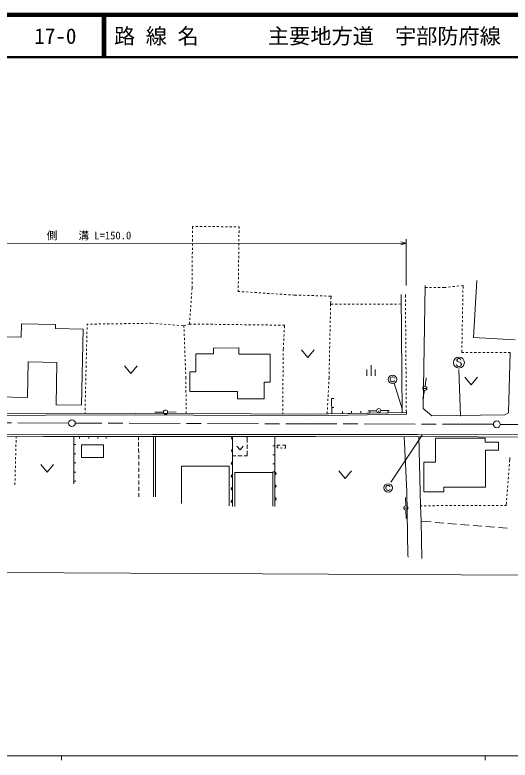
# Model space of a CAD drawing. Units: millimetres, scale not verified. Extents: x 40000 to 680000, y 20000 to 380000.
# Drawn here: x 156964 to 273922, y 204000 to 380000 of the extents above; entities that cross this region are included whole.
import ezdxf
from ezdxf.enums import TextEntityAlignment as Align

# ---------------------------------------------------------------- set-up
doc = ezdxf.new("R2010")
doc.units = ezdxf.units.MM
doc.header["$LTSCALE"] = 1000
doc.linetypes.add('CHAIN', pattern=[18.5, 12, -1.5, 3.5, -1.5])
for name, color, linetype, lineweight in [('M-BGD', 7, 'Continuous', 13), ('M-BMK', 2, 'CHAIN', 13), ('M-BMK-SRVR', 3, 'Continuous', 13), ('M-STR-HTXT', 7, 'Continuous', 13), ('M-STR-STRC', 7, 'Continuous', 13), ('M-TTL', 2, 'Continuous', 140), ('M-TTL-BAND', 7, 'Continuous', 13), ('M-TTL-LINE', 7, 'Continuous', 50)]:
    doc.layers.add(name, color=color, linetype=linetype, lineweight=lineweight)
doc.layers.add('M-TTL-TXT', color=7, linetype='Continuous')
doc.styles.add('ＭＳ ゴシック', font='')
doc.styles.get('ＭＳ ゴシック').set_extended_font_data('MS Gothic')

msp = doc.modelspace()

# ---------------------------------------------------------------- linework, layer by layer
at = {"layer": 'M-BGD'}
for p, q in [((198912, 329507), (198916, 330049)), ((198916, 330049), (199167, 330046)), ((199667, 330041), (200167, 330037)), ((200667, 330032), (201167, 330027)), ((201667, 330022), (202167, 330018)), ((202667, 330013), (203167, 330008)), ((203667, 330003), (204167, 329998)), ((204667, 329994), (205167, 329989)), ((205667, 329984), (206167, 329979)), ((206667, 329974), (207167, 329970)), ((207667, 329965), (208167, 329960)), ((208666, 329955), (209166, 329951)), ((209666, 329946), (209918, 329943)), ((209918, 329943), (209913, 329559)), ((198897, 327508), (198901, 328008)), ((198904, 328507), (198908, 329007)), ((209892, 328060), (209885, 327560)), ((209906, 329060), (209899, 328560)), ((198883, 325508), (198886, 326008)), ((198890, 326508), (198894, 327008)), ((209864, 326060), (209857, 325560)), ((209878, 327060), (209871, 326560)), ((198868, 323508), (198872, 324008)), ((198876, 324508), (198879, 325008)), ((209837, 324060), (209830, 323560)), ((209850, 325060), (209844, 324560)), ((198861, 322508), (198865, 323008)), ((209823, 323060), (209816, 322560)), ((198847, 320508), (198850, 321008)), ((198854, 321508), (198857, 322008)), ((209795, 321060), (209788, 320560)), ((209809, 322060), (209802, 321560)), ((198832, 318508), (198836, 319008)), ((198839, 319508), (198843, 320008)), ((209768, 319060), (209761, 318561)), ((209781, 320060), (209775, 319560)), ((198818, 316508), (198821, 317008)), ((198825, 317508), (198829, 318008)), ((209740, 317061), (209733, 316561)), ((209754, 318061), (209747, 317561)), ((198774, 314971), (198810, 315467)), ((198810, 315467), (198814, 316008)), ((209713, 315061), (209707, 314677)), ((209726, 316061), (209719, 315561)), ((253888, 315603), (254379, 315603)), ((254879, 315603), (255379, 315603)), ((255879, 315603), (256379, 315603)), ((256879, 315603), (257379, 315603)), ((257879, 315603), (258369, 315603)), ((258369, 315603), (258853, 315657)), ((259350, 315712), (259847, 315766)), ((260344, 315821), (260841, 315876)), ((261338, 315931), (261835, 315986)), ((262332, 316041), (262815, 316095)), ((262815, 316095), (262802, 315412)), ((198630, 312976), (198666, 313475)), ((198702, 313973), (198738, 314472)), ((209707, 314677), (210077, 314653)), ((210576, 314622), (211075, 314590)), ((211574, 314558), (212072, 314526)), ((212571, 314494), (213070, 314463)), ((213569, 314431), (214068, 314399)), ((214567, 314367), (215066, 314335)), ((215565, 314304), (216064, 314272)), ((216563, 314240), (217062, 314208)), ((217561, 314176), (218060, 314145)), ((218559, 314113), (219058, 314081)), ((219557, 314049), (220056, 314017)), ((220555, 313986), (221054, 313954)), ((221553, 313922), (222052, 313890)), ((222551, 313858), (222921, 313835)), ((222921, 313835), (223542, 313816)), ((224041, 313801), (224541, 313786)), ((225041, 313771), (225541, 313756)), ((226040, 313741), (226540, 313726)), ((227040, 313711), (227540, 313696)), ((228040, 313681), (228539, 313666)), ((229039, 313650), (229539, 313635)), ((230039, 313620), (230538, 313605)), ((231038, 313590), (231659, 313572)), ((231659, 313572), (231610, 312860)), ((248197, 313955), (248421, 286052)), ((249197, 313963), (249202, 313265)), ((262773, 313912), (262763, 313412)), ((262792, 314912), (262783, 314412)), ((198557, 311978), (198594, 312477)), ((231528, 311650), (231519, 311241)), ((231576, 312361), (231528, 311650)), ((231528, 311650), (232121, 311653)), ((232621, 311655), (233121, 311657)), ((233621, 311659), (234121, 311662)), ((234621, 311664), (235121, 311666)), ((235621, 311668), (236121, 311670)), ((236621, 311673), (237121, 311675)), ((237621, 311677), (238121, 311679)), ((238621, 311682), (239121, 311684)), ((239621, 311686), (240121, 311688)), ((240621, 311690), (241121, 311693)), ((241621, 311695), (242121, 311697)), ((242621, 311699), (243121, 311701)), ((243621, 311704), (244121, 311706)), ((244621, 311708), (245121, 311710)), ((245621, 311713), (246121, 311715)), ((246621, 311717), (247121, 311719)), ((247621, 311721), (248121, 311724)), ((249206, 312765), (249210, 312265)), ((249214, 311765), (249218, 311265)), ((262735, 311912), (262725, 311412)), ((262754, 312912), (262744, 312412)), ((198413, 309984), (198449, 310482)), ((198485, 310981), (198521, 311480)), ((231508, 310741), (231497, 310241)), ((249222, 310765), (249226, 310265)), ((249230, 309765), (249234, 309265)), ((262696, 309913), (262687, 309413)), ((262715, 310913), (262706, 310413)), ((198268, 307989), (198304, 308488)), ((198340, 308986), (198377, 309485)), ((231465, 308742), (231455, 308242)), ((231487, 309741), (231476, 309241)), ((249238, 308765), (249242, 308265)), ((262677, 308913), (262668, 308413)), ((174020, 306673), (174027, 306959)), ((174027, 306959), (174288, 306963)), ((174788, 306970), (175288, 306977)), ((175788, 306984), (176288, 306991)), ((176788, 306998), (177288, 307005)), ((177788, 307012), (178288, 307019)), ((178788, 307026), (179288, 307033)), ((179788, 307040), (180288, 307047)), ((180788, 307054), (181288, 307061)), ((181788, 307068), (182288, 307075)), ((182788, 307082), (183287, 307089)), ((183787, 307096), (184287, 307103)), ((184787, 307110), (185287, 307117)), ((185787, 307124), (186287, 307131)), ((186787, 307138), (187287, 307145)), ((187787, 307152), (188287, 307159)), ((188787, 307166), (189048, 307170)), ((189048, 307170), (189720, 307118)), ((190219, 307080), (190718, 307042)), ((191216, 307004), (191715, 306966)), ((192213, 306928), (192712, 306890)), ((193210, 306852), (193709, 306814)), ((194207, 306776), (194706, 306738)), ((195205, 306700), (195703, 306662)), ((196202, 306624), (196874, 306573)), ((196874, 306573), (197297, 306708)), ((196874, 306573), (196888, 306203)), ((197773, 306859), (198196, 306994)), ((198196, 306994), (198232, 307490)), ((198675, 306988), (198196, 306994)), ((199675, 306976), (199175, 306982)), ((200675, 306963), (200175, 306969)), ((201675, 306950), (201175, 306957)), ((202675, 306938), (202175, 306944)), ((203675, 306925), (203175, 306932)), ((204675, 306913), (204175, 306919)), ((205675, 306900), (205175, 306907)), ((206675, 306888), (206175, 306894)), ((207675, 306875), (207175, 306881)), ((208675, 306863), (208175, 306869)), ((209675, 306850), (209175, 306856)), ((210674, 306838), (210174, 306844)), ((211674, 306825), (211174, 306831)), ((212674, 306813), (212174, 306819)), ((213674, 306800), (213174, 306806)), ((214674, 306787), (214174, 306794)), ((215674, 306775), (215174, 306781)), ((216674, 306762), (216174, 306769)), ((217674, 306750), (217174, 306756)), ((218674, 306737), (218174, 306744)), ((219674, 306725), (219174, 306731)), ((220653, 306712), (220174, 306718)), ((220617, 306037), (220653, 306712)), ((231423, 306742), (231412, 306242)), ((231444, 307742), (231433, 307242)), ((249246, 307765), (249250, 307265)), ((249254, 306765), (249258, 306265)), ((262639, 306913), (262629, 306413)), ((262658, 307913), (262648, 307413)), ((173972, 304674), (173984, 305173)), ((173996, 305673), (174008, 306173)), ((196907, 305704), (196925, 305204)), ((196944, 304704), (196963, 304205)), ((220509, 304040), (220536, 304540)), ((220563, 305039), (220590, 305538)), ((231380, 304742), (231369, 304243)), ((231401, 305742), (231391, 305242)), ((249262, 305765), (249266, 305265)), ((249270, 304765), (249274, 304265)), ((262600, 304914), (262591, 304414)), ((262620, 305913), (262610, 305414)), ((173924, 302674), (173936, 303174)), ((173948, 303674), (173960, 304174)), ((196982, 303705), (197000, 303205)), ((220455, 303042), (220482, 303541)), ((231337, 302743), (231327, 302243)), ((231359, 303743), (231348, 303243)), ((249278, 303765), (249282, 303265)), ((249286, 302765), (249290, 302265)), ((262562, 302914), (262553, 302414)), ((262581, 303914), (262572, 303414)), ((173876, 300675), (173888, 301175)), ((173900, 301675), (173912, 302174)), ((197019, 302706), (197038, 302206)), ((197056, 301706), (197075, 301207)), ((220337, 300869), (220374, 301544)), ((220401, 302043), (220428, 302543)), ((231316, 301743), (231305, 301243)), ((249294, 301765), (249298, 301265)), ((262543, 301914), (262533, 301414)), ((173851, 299675), (173864, 300175)), ((197094, 300707), (197113, 300207)), ((197131, 299708), (197150, 299208)), ((220327, 299560), (220331, 300060)), ((220335, 300560), (220337, 300869)), ((224656, 300872), (226156, 299072)), ((226156, 299072), (227656, 300872)), ((231273, 299744), (231263, 299244)), ((231295, 300743), (231284, 300243)), ((249302, 300765), (249306, 300265)), ((249310, 299765), (249314, 299265)), ((262524, 300914), (262511, 300232)), ((262511, 300232), (262962, 300233)), ((263462, 300234), (263962, 300235)), ((264462, 300236), (264962, 300237)), ((265462, 300238), (265962, 300239)), ((266462, 300240), (266962, 300241)), ((267462, 300242), (267962, 300243)), ((268462, 300244), (268962, 300245)), ((269462, 300246), (269962, 300247)), ((270462, 300248), (270962, 300249)), ((271462, 300250), (271962, 300251)), ((272462, 300252), (272962, 300253)), ((273462, 300254), (273913, 300254)), ((173803, 297676), (173815, 298176)), ((173827, 298675), (173839, 299175)), ((197169, 298708), (197187, 298209)), ((197206, 297709), (197225, 297209)), ((220311, 297560), (220315, 298060)), ((220319, 298560), (220323, 299060)), ((231231, 297744), (231220, 297244)), ((231252, 298744), (231241, 298244)), ((249318, 298765), (249322, 298265)), ((249326, 297765), (249329, 297265)), ((173755, 295676), (173767, 296176)), ((173779, 296676), (173791, 297176)), ((182845, 297082), (184345, 295282)), ((184345, 295282), (185845, 297082)), ((197244, 296710), (197262, 296210)), ((197281, 295711), (197300, 295211)), ((220296, 295560), (220300, 296060)), ((220304, 296560), (220308, 297060)), ((231188, 295744), (231177, 295245)), ((231209, 296744), (231199, 296244)), ((240079, 296274), (240079, 294774)), ((241079, 297274), (241079, 294774)), ((242079, 296274), (242079, 294774)), ((249333, 296765), (249337, 296265)), ((249341, 295765), (249345, 295265)), ((173707, 293677), (173719, 294177)), ((173731, 294677), (173743, 295176)), ((197319, 294711), (197332, 294341)), ((197332, 294341), (197338, 293852)), ((220280, 293560), (220284, 294060)), ((220288, 294560), (220292, 295060)), ((231158, 294336), (231130, 293806)), ((231167, 294745), (231158, 294336)), ((249349, 294765), (249353, 294265)), ((253836, 292298), (254065, 294284)), ((263210, 294417), (264710, 292617)), ((264710, 292617), (266210, 294417)), ((173658, 291677), (173670, 292177)), ((173683, 292677), (173695, 293177)), ((197343, 293352), (197349, 292852)), ((197354, 292352), (197360, 291852)), ((220273, 292560), (220276, 293060)), ((231050, 292308), (231023, 291809)), ((231103, 293306), (231076, 292807)), ((249357, 293765), (249361, 293265)), ((249365, 292765), (249369, 292265)), ((173634, 290678), (173646, 291178)), ((197365, 291352), (197371, 290852)), ((220257, 290560), (220261, 291060)), ((220265, 291560), (220269, 292060)), ((230996, 291309), (230969, 290810)), ((249373, 291765), (249377, 291265)), ((249381, 290765), (249385, 290265)), ((253278, 291801), (254278, 291801)), ((253687, 291309), (253322, 289343)), ((173586, 288678), (173598, 289178)), ((173610, 289678), (173622, 290178)), ((197376, 290352), (197382, 289852)), ((197387, 289352), (197393, 288852)), ((220241, 288560), (220245, 289060)), ((220249, 289560), (220253, 290060)), ((230889, 289312), (230862, 288813)), ((230943, 290311), (230916, 289811)), ((231767, 289403), (232266, 289410)), ((231820, 285803), (231767, 289403)), ((249389, 289766), (249393, 289266)), ((249397, 288766), (249401, 288266)), ((173538, 286679), (173550, 287179)), ((173562, 287679), (173574, 288178)), ((197398, 288352), (197404, 287852)), ((197409, 287352), (197414, 286852)), ((220226, 286560), (220230, 287060)), ((220234, 287560), (220238, 288060)), ((230782, 287315), (230756, 286816)), ((230836, 288314), (230809, 287814)), ((231799, 287248), (232299, 287256)), ((249405, 287766), (249409, 287266)), ((173519, 285893), (173526, 286179)), ((192041, 286186), (190041, 286197)), ((193041, 286197), (195040, 286254)), ((197420, 286352), (197425, 285863)), ((220220, 285751), (220222, 286060)), ((230729, 286316), (230701, 285787)), ((245120, 286003), (231820, 285803)), ((234342, 285841), (234334, 286341)), ((236497, 285873), (236490, 286373)), ((238653, 285906), (238645, 286406)), ((242369, 286509), (240369, 286469)), ((240809, 285938), (240801, 286438)), ((242964, 285970), (242957, 286470)), ((243369, 286532), (245368, 286585)), ((245119, 286002), (245111, 286502)), ((249413, 286766), (249418, 286067)), ((249424, 285667), (249418, 286067)), ((157270, 280421), (157259, 280024)), ((170894, 280445), (170883, 269220)), ((170894, 280445), (178494, 280438)), ((172243, 280444), (172242, 279944)), ((174399, 280442), (174398, 279942)), ((176555, 280440), (176554, 279940)), ((178494, 280438), (178493, 279938)), ((186194, 280430), (186194, 279561)), ((189694, 280427), (189701, 266188)), ((190194, 280427), (190201, 266188)), ((208394, 280438), (208355, 263859)), ((211848, 280122), (211845, 279006)), ((218394, 280415), (217894, 280416)), ((218394, 280413), (217894, 280415)), ((218394, 280415), (218374, 272043)), ((157220, 278524), (157207, 278024)), ((157246, 279524), (157233, 279024)), ((170892, 278506), (171392, 278506)), ((186194, 279061), (186195, 278061)), ((209401, 278159), (210151, 277259)), ((210151, 277259), (210901, 278159)), ((211844, 278506), (211842, 277506)), ((218389, 278259), (217889, 278260)), ((218887, 277713), (218889, 278413)), ((218889, 278413), (219639, 278412)), ((220139, 278410), (220889, 278409)), ((220889, 278409), (220887, 277709)), ((157168, 276525), (157155, 276025)), ((157194, 277524), (157181, 277025)), ((170890, 276350), (171390, 276350)), ((186195, 277561), (186196, 276561)), ((211840, 277006), (211838, 275890)), ((218887, 277713), (219137, 277713)), ((219637, 277712), (220137, 277710)), ((220637, 277709), (220887, 277709)), ((157142, 275525), (157128, 275025)), ((186196, 276061), (186196, 275061)), ((186197, 274561), (186197, 273561)), ((209110, 275849), (208383, 275838)), ((210610, 275872), (209610, 275857)), ((211838, 275890), (211110, 275879)), ((218384, 276103), (217884, 276104)), ((273787, 274355), (273844, 275094)), ((273844, 275094), (273881, 275470)), ((157089, 273526), (157076, 273026)), ((157115, 274525), (157102, 274026)), ((163105, 273835), (164605, 272035)), ((164605, 272035), (166105, 273835)), ((170888, 274194), (171388, 274194)), ((186197, 273061), (186198, 272061)), ((207597, 273436), (196297, 273431)), ((196297, 273431), (196302, 264605)), ((207597, 273436), (207602, 264017)), ((218378, 273947), (217878, 273948)), ((273632, 272361), (273671, 272860)), ((273709, 273358), (273748, 273857)), ((157037, 271526), (157024, 271027)), ((157063, 272526), (157050, 272026)), ((170886, 272038), (171386, 272037)), ((186198, 271561), (186199, 270561)), ((208874, 271937), (217874, 271941)), ((208874, 271937), (208878, 263929)), ((218374, 272043), (217874, 272044)), ((217874, 271941), (217878, 263934)), ((218374, 272043), (218355, 263885)), ((233471, 272307), (234971, 270507)), ((234971, 270507), (236471, 272307)), ((273555, 271364), (273593, 271863)), ((156984, 269527), (156971, 269027)), ((157011, 270527), (156998, 270027)), ((170883, 269882), (171383, 269881)), ((186199, 270061), (186199, 269061)), ((273400, 269370), (273439, 269869)), ((273477, 270367), (273516, 270866)), ((186200, 268561), (186200, 267561)), ((273245, 267376), (273284, 267875)), ((273322, 268373), (273361, 268872)), ((186200, 267061), (186201, 266191)), ((249281, 264038), (249237, 266037)), ((273090, 265382), (273129, 265881)), ((273168, 266379), (273206, 266878)), ((252762, 264080), (253128, 264082)), ((253628, 264083), (254128, 264085)), ((254628, 264086), (255128, 264088)), ((255628, 264089), (256128, 264091)), ((256628, 264093), (257128, 264094)), ((257628, 264096), (258128, 264097)), ((258628, 264099), (259128, 264101)), ((259628, 264102), (260128, 264104)), ((260628, 264105), (261128, 264107)), ((261628, 264108), (262128, 264110)), ((262628, 264112), (263128, 264113)), ((263628, 264115), (264128, 264116)), ((264628, 264118), (265128, 264120)), ((265628, 264121), (266128, 264123)), ((266628, 264124), (267128, 264126)), ((267628, 264128), (268128, 264129)), ((268628, 264131), (269128, 264132)), ((269628, 264134), (270128, 264135)), ((270628, 264137), (271128, 264139)), ((271628, 264140), (272128, 264142)), ((272628, 264143), (272994, 264145)), ((272994, 264145), (273052, 264884)), ((248792, 263538), (249792, 263538)), ((249305, 263038), (249358, 261039)), ((252937, 260430), (255260, 260237)), ((256256, 260154), (258249, 259988)), ((259246, 259905), (261239, 259739)), ((262236, 259656), (264229, 259490)), ((265225, 259407), (267218, 259241)), ((268215, 259158), (270208, 258992)), ((271205, 258909), (273198, 258743))]:
    msp.add_line(p, q, dxfattribs=at)
for points in [[(266045, 317258), (265308, 303816), (275118, 303278)], [(253898, 316123), (253374, 287065), (255410, 285286), (272682, 285538), (273548, 286006), (273913, 300254)], [(99652, 285798), (117034, 285859), (142949, 285821), (185503, 285921), (226326, 285721), (249418, 286067)], [(99654, 285398), (117034, 285459), (142949, 285421), (185503, 285521), (226328, 285321), (249424, 285667)], [(348473, 280508), (334839, 280443), (324864, 280571), (307583, 280723), (302446, 280735), (280793, 280794), (251952, 280928), (248065, 280884), (227955, 280892), (208939, 280937), (189557, 280927), (163716, 280952), (150199, 280886), (141073, 280986), (112907, 280937), (97586, 280956), (95589, 280916)], [(348475, 280008), (334837, 279943), (324859, 280071), (307580, 280223), (302445, 280235), (280791, 280294), (251954, 280428), (248068, 280384), (227954, 280392), (208939, 280437), (189557, 280427), (163717, 280452), (150198, 280386), (141071, 280486), (112907, 280437), (97591, 280456), (95598, 280417)], [(208394, 280437), (211594, 280431), (211848, 280122)], [(249861, 251961), (249761, 252405), (249527, 267444), (248894, 280393)], [(252370, 280426), (252762, 264080), (252937, 260430), (253095, 251639)], [(268026, 280028), (256297, 280034), (256294, 274340), (253584, 274341), (253581, 267355), (258246, 267353), (258247, 268496), (268087, 268491), (268091, 277194), (271212, 277192), (271212, 279111), (268030, 279112), (268030, 280028)]]:
    msp.add_lwpolyline(points, dxfattribs=at)
for points in [[(140392, 306173), (140206, 297011), (145509, 296903), (145368, 289940), (159942, 289644), (160113, 298051), (166880, 297914), (166678, 287945), (172707, 287823), (173072, 305790), (166568, 305922), (166586, 306848), (158486, 307012), (158423, 303898), (150568, 304058), (150488, 300107), (148233, 300153), (148352, 306012)], [(198257, 291060), (209503, 291076), (209505, 289311), (215831, 289320), (215825, 293250), (217281, 293252), (217272, 299853), (209858, 299842), (209855, 301333), (203895, 301325), (203897, 299951), (199672, 299945), (199678, 295689), (198250, 295687)], [(172692, 278444), (177892, 278439), (177889, 275439), (172689, 275444)]]:
    msp.add_lwpolyline(points, close=True, dxfattribs=at)
for centre in [(253778, 291801), (242869, 286519), (192541, 286183), (249292, 263538)]:
    msp.add_circle(centre, 500, dxfattribs=at)
for centre, radius, start, end in [((208447, 280086), 354, 98.66229, 261.06747), ((208447, 280086), 283, 100.88633, 258.84343), ((208447, 280086), 212, 104.63266, 255.09711), ((208447, 280086), 142, 112.34439, 247.38538), ((208447, 280086), 100, 122.66205, 237.06771), ((208440, 277086), 354, 98.66229, 261.06747), ((208440, 277086), 283, 100.88633, 258.84343), ((208440, 277086), 212, 104.63266, 255.09711), ((208440, 277086), 142, 112.34439, 247.38538), ((208440, 277086), 100, 122.66205, 237.06771), ((208433, 274087), 354, 98.66229, 261.06747), ((208433, 274087), 283, 100.88633, 258.84343), ((208433, 274087), 212, 104.63266, 255.09711), ((208433, 274087), 142, 112.34439, 247.38538), ((208433, 274087), 100, 122.66205, 237.06771), ((208428, 271087), 354, 98.66229, 261.06747), ((208428, 271087), 283, 100.88633, 258.84343), ((208428, 271087), 212, 104.63266, 255.09711), ((208428, 271087), 142, 112.34439, 247.38538), ((208428, 271087), 100, 122.66205, 237.06771), ((218319, 271693), 354, 278.66229, 81.06747), ((218319, 271693), 283, 280.88633, 78.84343), ((218319, 271693), 212, 284.63266, 75.09711), ((218319, 271693), 142, 292.34439, 67.38538), ((218319, 271693), 100, 302.66205, 57.06771), ((208424, 268087), 354, 98.66229, 261.06747), ((208424, 268087), 283, 100.88633, 258.84343), ((208424, 268087), 212, 104.63266, 255.09711), ((208424, 268087), 142, 112.34439, 247.38538), ((208424, 268087), 100, 122.66205, 237.06771), ((218312, 268693), 354, 278.66229, 81.06747), ((218312, 268693), 283, 280.88633, 78.84343), ((218312, 268693), 212, 284.63266, 75.09711), ((218312, 268693), 142, 292.34439, 67.38538), ((218312, 268693), 100, 302.66205, 57.06771), ((218305, 265693), 354, 278.66229, 81.06747), ((218305, 265693), 283, 280.88633, 78.84343), ((218305, 265693), 212, 284.63266, 75.09711), ((218305, 265693), 142, 292.34439, 67.38538), ((218305, 265693), 100, 302.66205, 57.06771), ((208418, 265087), 354, 98.66229, 261.06747), ((208418, 265087), 283, 100.88633, 258.84343), ((208418, 265087), 212, 104.63266, 255.09711), ((208418, 265087), 142, 112.34439, 247.38538), ((208418, 265087), 100, 122.66205, 237.06771)]:
    msp.add_arc(centre, radius, start, end, dxfattribs=at)
at = {"layer": 'M-BMK'}
for p, q in [((169629, 283582), (98020, 283794)), ((269965, 283304), (171229, 283577)), ((369892, 282738), (271565, 283298))]:
    msp.add_line(p, q, dxfattribs=at)
at = {"layer": 'M-BMK-SRVR'}
for centre in [(170429, 283579), (270765, 283302)]:
    msp.add_circle(centre, 800, dxfattribs=at)
at = {"layer": 'M-STR-HTXT'}
for p, q in [((99580, 325798), (249347, 326067)), ((249347, 326067), (248096, 326440)), ((249347, 326067), (248097, 325690)), ((249365, 316067), (249345, 327067)), ((70766, 248758), (462163, 246757))]:
    msp.add_line(p, q, dxfattribs=at)
at = {"layer": 'M-STR-STRC'}
for p, q in [((261474, 298719), (261356, 298483)), ((261356, 298483), (261356, 298364)), ((261356, 298364), (261474, 298128)), ((261710, 298837), (261474, 298719)), ((261474, 298128), (262183, 297892)), ((261947, 298837), (261710, 298837)), ((262183, 298719), (261947, 298837)), ((262301, 298483), (262183, 298719)), ((262183, 297892), (262301, 297773)), ((262301, 297773), (262419, 297537)), ((262419, 297537), (262419, 297419)), ((261356, 297183), (261237, 297419)), ((261474, 297064), (261356, 297183)), ((261710, 296946), (261474, 297064)), ((261947, 296946), (261710, 296946)), ((261828, 296198), (262179, 285214)), ((262183, 297064), (261947, 296946)), ((262301, 297183), (262183, 297064)), ((262419, 297419), (262301, 297183)), ((245637, 294227), (245587, 294027)), ((245587, 294027), (245587, 293827)), ((245737, 294377), (245637, 294227)), ((245887, 294477), (245737, 294377)), ((246037, 294527), (245887, 294477)), ((246237, 294527), (246037, 294527)), ((246387, 294477), (246237, 294527)), ((246537, 294377), (246387, 294477)), ((246637, 294227), (246537, 294377)), ((245587, 293827), (245637, 293627)), ((245637, 293627), (245737, 293477)), ((245737, 293477), (245887, 293377)), ((245887, 293377), (246037, 293327)), ((246037, 293327), (246237, 293327)), ((246237, 293327), (246387, 293377)), ((246387, 293377), (246537, 293477)), ((246531, 293008), (248414, 286935)), ((246537, 293477), (246637, 293627)), ((245746, 269636), (253116, 280726)), ((244627, 268580), (244577, 268380)), ((244577, 268380), (244577, 268180)), ((244577, 268180), (244627, 267980)), ((244727, 268730), (244627, 268580)), ((244627, 267980), (244727, 267830)), ((244877, 268830), (244727, 268730)), ((244727, 267830), (244877, 267730)), ((245027, 268880), (244877, 268830)), ((244877, 267730), (245027, 267680)), ((245227, 268880), (245027, 268880)), ((245027, 267680), (245227, 267680)), ((245377, 268830), (245227, 268880)), ((245227, 267680), (245377, 267730)), ((245527, 268730), (245377, 268830)), ((245377, 267730), (245527, 267830)), ((245627, 268580), (245527, 268730)), ((245527, 267830), (245627, 267980))]:
    msp.add_line(p, q, dxfattribs=at)
for centre, radius in [((261828, 297892), 1300), ((246137, 293927), 1000), ((245127, 268280), 1000)]:
    msp.add_circle(centre, radius, dxfattribs=at)
at = {"layer": 'M-TTL'}
msp.add_line((680000, 380000), (40000, 380000), dxfattribs=at)
at = {"layer": 'M-TTL-BAND'}
for p, q in [((40000, 205000), (579000, 205000)), ((168000, 205000), (168000, 204000)), ((268000, 205000), (268000, 204000))]:
    msp.add_line(p, q, dxfattribs=at)
at = {"layer": 'M-TTL-LINE'}
for p, q in [((177750, 380000), (177750, 370000)), ((178250, 380000), (178250, 370000)), ((40000, 370000), (680000, 370000))]:
    msp.add_line(p, q, dxfattribs=at)

# ---------------------------------------------------------------- texts
at = {"layer": 'M-STR-HTXT', "style": 'ＭＳ ゴシック'}
msp.add_text('側\u3000\u3000溝 L=150.0', height=1833, rotation=0.103, dxfattribs=at).set_placement((174463, 326433), align=Align.BOTTOM_CENTER)
at = {"layer": 'M-TTL-TXT', "style": 'ＭＳ ゴシック'}
for s, p in [('17-0', (161521, 375000)), ('路 線 名', (180380, 375000)), ('主要地方道\u3000宇部防府線', (216734, 375000))]:
    msp.add_text(s, height=3666, dxfattribs=at).set_placement(p, align=Align.MIDDLE_LEFT)

doc.saveas('drawing.dxf')
